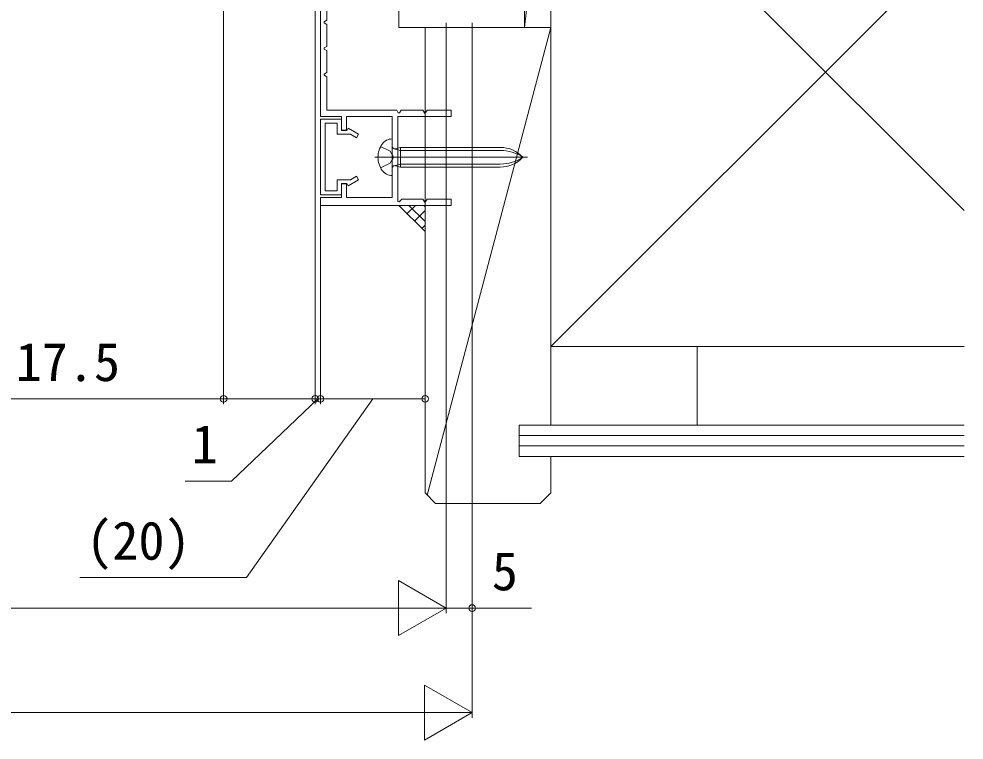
# Model space of a CAD drawing. Units: millimetres, scale not verified. Extents: x -1188 to -198, y -840 to 760.
# Drawn here: x -554.6 to -374, y -665.3 to -527.4 of the extents above; entities that cross this region are included whole.
import ezdxf
from ezdxf.enums import TextEntityAlignment as Align

# ---------------------------------------------------------------- set-up
doc = ezdxf.new("R2010")
doc.units = ezdxf.units.MM
doc.header["$LTSCALE"] = 4
doc.linetypes.add('DASHED3', pattern=[4, 3, -1])
for name, color, linetype, lineweight in [('0-3_YKK_11', 7, 'Continuous', 9), ('0-4_YKK_11E', 4, 'Continuous', 9), ('0-6_YKK_13', 4, 'Continuous', 9), ('0-8_YKK_D', 6, 'Continuous', 9), ('0-9_YSS_K', 3, 'Continuous', 9), ('0-A_YSS_KE', 3, 'Continuous', 9)]:
    doc.layers.add(name, color=color, linetype=linetype, lineweight=lineweight)
doc.styles.add('ＭＳ ゴシック', font='')
doc.styles.get('ＭＳ ゴシック').set_extended_font_data('MS Gothic')

msp = doc.modelspace()

# ---------------------------------------------------------------- linework, layer by layer
at = {"layer": '0-3_YKK_11'}
for p, q in [((-497, -546.096), (-497, -523.096)), ((-495.8, -523.096), (-495.8, -527.692)), ((-495.8, -527.692), (-496.3, -527.981)), ((-496.3, -527.981), (-496.3, -528.211)), ((-496.3, -528.211), (-495.8, -528.5)), ((-495.8, -528.5), (-495.8, -532.692)), ((-495.8, -532.692), (-496.3, -532.981)), ((-496.3, -532.981), (-496.3, -533.211)), ((-496.3, -533.211), (-495.8, -533.5)), ((-495.8, -533.5), (-495.8, -537.692)), ((-495.8, -537.692), (-496.3, -537.981)), ((-496.3, -537.981), (-496.3, -538.211)), ((-496.3, -538.211), (-495.8, -538.5)), ((-495.8, -538.5), (-495.8, -544.896)), ((-495.8, -544.896), (-482.404, -544.896)), ((-482.404, -544.896), (-482.115, -545.396)), ((-482.115, -545.396), (-481.885, -545.396)), ((-481.885, -545.396), (-481.596, -544.896)), ((-481.596, -544.896), (-477.404, -544.896)), ((-477.404, -544.896), (-477, -545.596)), ((-493, -546.096), (-497, -546.096)), ((-497, -546.596), (-493, -546.596)), ((-497, -561.096), (-497, -546.596)), ((-493, -548.796), (-493, -546.096)), ((-493, -546.596), (-493, -548.696)), ((-492, -546.096), (-492, -548.796)), ((-483.3, -546.096), (-492, -546.096)), ((-483.3, -553.438), (-483.3, -546.096)), ((-482.2, -546.096), (-482.2, -562.33)), ((-477, -546.096), (-482.2, -546.096)), ((-477, -545.596), (-477, -546.096)), ((-496.1, -547.396), (-496.1, -560.296)), ((-493.8, -547.396), (-496.1, -547.396)), ((-493.8, -549.496), (-493.8, -547.396)), ((-493, -548.696), (-491.9, -548.696)), ((-492, -548.796), (-493, -548.796)), ((-491.9, -548.696), (-491.685, -548.323)), ((-491.685, -548.323), (-489.7, -549.469)), ((-491.252, -549.496), (-493.8, -549.496)), ((-490.1, -550.161), (-491.252, -549.496)), ((-489.7, -549.469), (-490.1, -550.161)), ((-483.18, -553.621), (-483.3, -553.438)), ((-483.3, -554.354), (-483.18, -554.171)), ((-483.3, -561.596), (-483.3, -554.354)), ((-483.18, -554.171), (-483.18, -553.621)), ((-491.252, -558.196), (-490.1, -557.531)), ((-490.1, -557.531), (-489.7, -558.223)), ((-493.8, -558.196), (-491.252, -558.196)), ((-493.8, -560.296), (-493.8, -558.196)), ((-493, -558.896), (-492, -558.896)), ((-493, -561.596), (-493, -558.896)), ((-493, -558.996), (-493, -561.096)), ((-491.9, -558.996), (-493, -558.996)), ((-492, -558.896), (-492, -561.596)), ((-491.685, -559.369), (-491.9, -558.996)), ((-489.7, -558.223), (-491.685, -559.369)), ((-493, -561.096), (-497, -561.096)), ((-497, -561.596), (-493, -561.596)), ((-497, -563.096), (-497, -561.596)), ((-496.1, -560.296), (-493.8, -560.296)), ((-492, -561.596), (-483.3, -561.596)), ((-477, -563.096), (-497, -563.096)), ((-482.2, -562.33), (-481.953, -562.432)), ((-481.953, -562.432), (-481.417, -561.896)), ((-481.417, -561.896), (-477.404, -561.896)), ((-477.404, -561.896), (-477, -562.596)), ((-477, -562.596), (-477, -563.096))]:
    msp.add_line(p, q, dxfattribs=at)
at = {"layer": '0-3_YKK_11', "linetype": 'DASHED3'}
for p, q in [((-476.827, -545.296), (-477, -545.396)), ((-476.827, -545.296), (-476.596, -544.896)), ((-476.596, -544.896), (-472, -544.896)), ((-472, -544.896), (-472, -546.096)), ((-472, -546.096), (-477, -546.096)), ((-476.827, -562.296), (-477, -562.396)), ((-472, -563.096), (-477, -563.096)), ((-476.827, -562.296), (-476.596, -561.896)), ((-476.596, -561.896), (-472, -561.896)), ((-472, -561.896), (-472, -563.096))]:
    msp.add_line(p, q, dxfattribs=at)
at = {"layer": '0-4_YKK_11E'}
for p, q in [((-482, -529.095), (-482, -523.095)), ((-458, -524.095), (-458, -529.095)), ((-458, -529.095), (-482, -529.095))]:
    msp.add_line(p, q, dxfattribs=at)
at = {"layer": '0-6_YKK_13'}
for p, q in [((-483.3, -551.521), (-483.3, -550.396)), ((-483.3, -556.271), (-483.3, -551.521)), ((-481.7, -552.588), (-482.922, -552.281)), ((-481.7, -552.021), (-482.672, -552.279)), ((-481.7, -555.771), (-481.7, -552.021)), ((-468.3, -552.021), (-481.7, -552.021)), ((-462.623, -552.021), (-481.7, -552.021)), ((-462.623, -552.588), (-481.7, -552.588)), ((-468.3, -552.021), (-466.721, -552.021)), ((-457.428, -553.896), (-486.635, -553.896)), ((-483.3, -557.396), (-483.3, -556.271)), ((-481.7, -555.204), (-482.922, -555.511)), ((-481.7, -555.771), (-482.672, -555.513)), ((-462.623, -555.204), (-481.7, -555.204)), ((-468.3, -555.771), (-481.7, -555.771)), ((-462.623, -555.771), (-481.7, -555.771))]:
    msp.add_line(p, q, dxfattribs=at)
at = {"layer": '0-6_YKK_13', "linetype": 'DASHED3'}
for p, q in [((-485.493, -551.846), (-483.662, -552.751)), ((-483.662, -552.751), (-483.053, -553.896)), ((-483.662, -555.041), (-483.053, -553.896)), ((-485.493, -555.946), (-483.662, -555.041))]:
    msp.add_line(p, q, dxfattribs=at)
at = {"layer": '0-6_YKK_13'}
for centre, radius, start, end in [((-483.298, -552.705), 2.309, 90.05208, 144.94875), ((-481.776, -553.869), 4.224, 143.88693, 180.36935), ((-482.8, -551.796), 0.5, 180, 284.88399), ((-462.623, -557.942), 5.921, 43.10466, 90), ((-462.623, -560.388), 7.8, 56.3423, 90), ((-481.6, -553.896), 4.4, 180, 215.21759), ((-462.623, -547.404), 7.8, 270, 303.65768), ((-462.623, -549.85), 5.921, 270, 316.89532), ((-482.8, -555.996), 0.5, 75.116, 180), ((-483.278, -555.008), 2.388, 216.64951, 269.48418)]:
    msp.add_arc(centre, radius, start, end, dxfattribs=at)
at = {"layer": '0-8_YKK_D'}
for p, q in [((-515.5, -504.096), (-515.5, -601.096)), ((-498, -523.796), (-498, -601.097)), ((-473, -528.196), (-473, -641.096)), ((-473, -528.196), (-473, -641.096)), ((-468, -528.196), (-468, -661.096)), ((-468, -528.196), (-468, -641.096)), ((-497, -561.796), (-497, -601.097)), ((-477, -564.096), (-477, -601.097)), ((-498, -566.096), (-498, -601.096)), ((-497, -566.096), (-497, -601.097)), ((-497.5, -600.097), (-514.016, -615.809)), ((-487, -600.097), (-511.119, -634.253)), ((-498, -600.097), (-500.55, -600.097)), ((-497, -600.097), (-498, -600.097)), ((-497, -600.097), (-498, -600.097)), ((-497, -600.097), (-494.45, -600.097)), ((-497, -600.097), (-477, -600.097)), ((-514.016, -615.809), (-522.816, -615.809)), ((-511.119, -634.253), (-542.959, -634.253)), ((-482.093, -634.846), (-482.093, -645.346)), ((-473, -640.096), (-482.093, -634.846)), ((-902.5, -640.096), (-483.5, -640.096)), ((-473, -640.096), (-491.187, -640.096)), ((-473, -640.096), (-482.093, -645.346)), ((-473, -640.096), (-468, -640.096)), ((-468, -640.096), (-456.65, -640.096)), ((-477.093, -654.846), (-477.093, -665.346)), ((-468, -660.096), (-477.093, -654.846)), ((-907.5, -660.096), (-478.5, -660.096)), ((-468, -660.096), (-486.187, -660.096)), ((-468, -660.096), (-477.093, -665.346))]:
    msp.add_line(p, q, dxfattribs=at)
msp.add_lwpolyline([(-556.438, -600.096), (-515.5, -600.096), (-498, -600.096)], dxfattribs=at)
for centre in [(-515.5, -600.096), (-498, -600.096), (-498, -600.097), (-497, -600.097), (-497, -600.097), (-477, -600.097), (-468, -640.096)]:
    msp.add_circle(centre, 0.637, dxfattribs=at)
at = {"layer": '0-9_YSS_K'}
for p, q in [((-458, -529.096), (-458, -485.096)), ((-453, -485.096), (-458, -529.096)), ((-453, -485.096), (-453, -529.096)), ((-453, -485.096), (-374, -564.095)), ((-453, -590.096), (-374, -511.096)), ((-453, -529.096), (-477, -529.096)), ((-477, -618.096), (-477, -529.096)), ((-477, -529.096), (-477, -590.096)), ((-453, -529.096), (-476.583, -618.513)), ((-453, -529.096), (-458, -529.096)), ((-453, -605.096), (-453, -529.096)), ((-477, -568.096), (-482, -563.096)), ((-481.836, -563.26), (-481.671, -563.096)), ((-480.421, -564.675), (-478.843, -563.096)), ((-477, -566.187), (-480.091, -563.096)), ((-477, -563.359), (-477.263, -563.096)), ((-479.007, -566.089), (-477, -564.082)), ((-477.593, -567.503), (-477, -566.91)), ((-453, -590.096), (-374, -590.096)), ((-425, -590.096), (-425, -605.096)), ((-459, -605.096), (-459, -611.096)), ((-459, -605.096), (-374, -605.096)), ((-459, -607.096), (-374, -607.096)), ((-459, -609.096), (-374, -609.096)), ((-459, -611.096), (-374, -611.096)), ((-453, -618.096), (-453, -611.096)), ((-477, -618.096), (-475, -620.096)), ((-453, -618.096), (-455, -620.096)), ((-455, -620.096), (-475, -620.096))]:
    msp.add_line(p, q, dxfattribs=at)
at = {"layer": '0-A_YSS_KE'}
for p, q in [((-453, -485.096), (-453, -590.096)), ((-453, -590.096), (-374, -590.096))]:
    msp.add_line(p, q, dxfattribs=at)

# ---------------------------------------------------------------- texts
at = {"layer": '0-8_YKK_D', "color": 4, "style": 'ＭＳ ゴシック'}
for s, p in [('17.5', (-555.238, -598.896)), ('1', (-521.616, -614.609)), ('(20)', (-541.759, -633.053)), ('5', (-464.25, -638.896))]:
    msp.add_text(s, height=7.331, dxfattribs=at).set_placement(p, align=Align.BOTTOM_LEFT)

doc.saveas('drawing.dxf')
